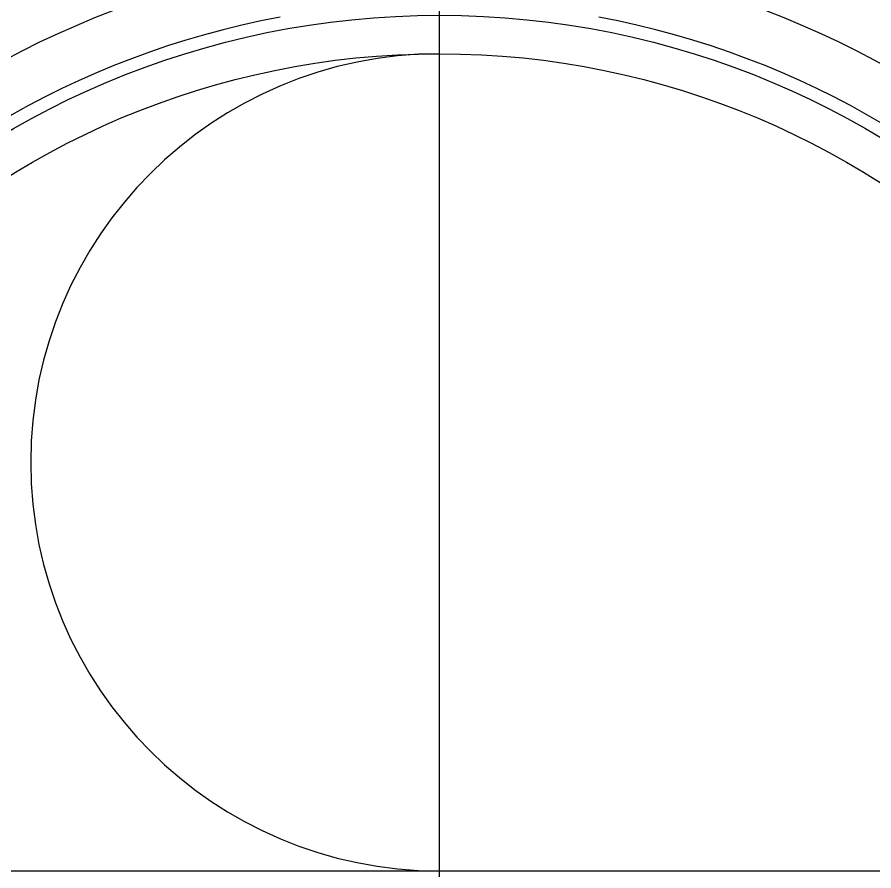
# Model space of a CAD drawing. Extents: x 27938 to 650306, y -92720 to 1524912.
# Drawn here: x 319293.3 to 319658.7, y 830027.5 to 830391.9 of the extents above; entities that cross this region are included whole.
import ezdxf

# ---------------------------------------------------------------- set-up
doc = ezdxf.new("R2010")
doc.units = 0
doc.header["$LTSCALE"] = 1000
doc.header["$MEASUREMENT"] = 0
doc.linetypes.add('CENTER', pattern=[50.8, 31.75, -6.35, 6.35, -6.35])

msp = doc.modelspace()

# ---------------------------------------------------------------- linework, layer by layer
at = {"color": 0, "linetype": 'CENTER'}
for p, q in [((319473.42, 829643.88), (319473.42, 830411.09)), ((319089.81, 830027.48), (319857.03, 830027.48))]:
    msp.add_line(p, q, dxfattribs=at)
at = {"linetype": 'Continuous'}
for radius in [365.17, 348.74]:
    msp.add_circle((319473.42, 830027.48), radius, dxfattribs=at)
for radius, start, end in [(392.57, 100.562, 180), (392.57, 0, 79.438), (370.65, 100.562, 180), (370.65, 0, 79.438)]:
    msp.add_arc((319473.42, 830027.48), radius, start, end, dxfattribs=at)
msp.add_arc((319473.42, 830201.85), 174.37, 90, 270)

doc.saveas('drawing.dxf')
